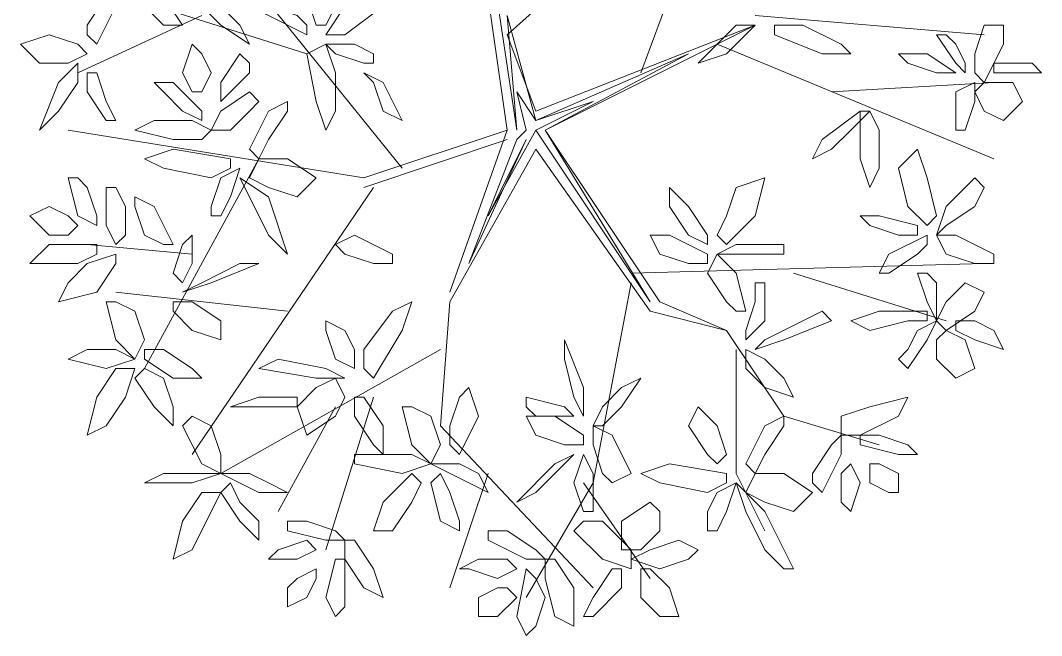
# Model space of a CAD drawing. Header units: millimetres. Extents: x 2576 to 2719, y 1757 to 1977.
# Drawn here: x 2667.546 to 2670.568, y 1812.132 to 1813.953 of the extents above; entities that cross this region are included whole.
import ezdxf

# ---------------------------------------------------------------- set-up
doc = ezdxf.new("R2010")
doc.units = ezdxf.units.MM
doc.layers.add('PDF_0', color=7, linetype='Continuous')

msp = doc.modelspace()

# ---------------------------------------------------------------- linework, layer by layer
at = {"layer": 'PDF_0', "lineweight": 9}
for points in [[(2669.3815, 1813.7977), (2669.7486, 1814.7861)], [(2668.9862, 1813.6283), (2668.9014, 1814.2213), (2668.3367, 1814.7579)], [(2668.6755, 1813.5153), (2667.9695, 1814.3908)], [(2668.9297, 1814.1931), (2669.0144, 1813.6283), (2668.9862, 1813.9672), (2669.0709, 1813.6565), (2669.5227, 1813.8542), (2669.0991, 1813.6283), (2669.7204, 1813.9389), (2669.0709, 1813.6848), (2668.9862, 1813.9107), (2669.5227, 1814.3908)], [(2668.3931, 1813.8542), (2667.7719, 1814.0519)], [(2668.0825, 1813.9672), (2667.7154, 1813.7977)], [(2669.7204, 1813.9672), (2670.3981, 1813.9107)], [(2669.6074, 1813.8824), (2670.4264, 1813.5436)], [(2669.0709, 1813.6283), (2668.9297, 1813.3741), (2669.0426, 1813.6), (2668.8732, 1813.2329), (2669.0144, 1813.6), (2669.0426, 1813.6283), (2669.0144, 1813.7412), (2669.0709, 1813.6565), (2669.2403, 1813.713), (2669.0709, 1813.6283), (2669.4098, 1813.12), (2669.0991, 1813.6283), (2669.438, 1813.12), (2669.6357, 1813.0352)], [(2669.9463, 1813.7412), (2670.4264, 1813.7695)], [(2668.8167, 1813.1482), (2668.9862, 1813.6283), (2668.5626, 1813.4871), (2667.6871, 1813.6283)], [(2668.9862, 1813.6), (2668.5626, 1813.4588)], [(2670.0875, 1812.6964), (2669.8051, 1812.7811), (2669.6357, 1813.0352), (2669.4098, 1813.0917), (2669.0709, 1813.5718), (2668.8167, 1813.12), (2668.7885, 1812.7529), (2669.2403, 1812.2728)], [(2668.2519, 1813.5436), (2667.9131, 1812.9223)], [(2668.5908, 1813.4588), (2668.0543, 1812.6681)], [(2668.0543, 1813.2612), (2667.7436, 1813.2894)], [(2669.3533, 1813.2047), (2670.3981, 1813.2329)], [(2669.8334, 1813.2047), (2670.2852, 1813.0635)], [(2669.3533, 1813.1764), (2669.2403, 1812.5834), (2669.0426, 1812.2445)], [(2668.3367, 1813.0917), (2667.8283, 1813.1482)], [(2668.7885, 1812.9788), (2668.139, 1812.6117)], [(2669.6639, 1812.9788), (2669.6639, 1812.6117), (2669.7486, 1812.4422)], [(2668.5908, 1812.8376), (2668.4496, 1812.3857)], [(2668.4779, 1812.8093), (2668.3084, 1812.4987)], [(2668.9297, 1812.6117), (2668.8167, 1812.2728)], [(2669.2121, 1812.5834), (2669.4098, 1812.301)]]:
    msp.add_lwpolyline(points, dxfattribs=at)
for points in [[(2668.4496, 1813.9389), (2668.4214, 1813.9389), (2668.3931, 1814.0236), (2668.4496, 1814.1084), (2668.4779, 1814.0801), (2668.4779, 1813.9954)], [(2668.6191, 1813.9954), (2668.5061, 1813.9107), (2668.4496, 1813.9107), (2668.5061, 1813.9954), (2668.6755, 1814.0801), (2668.6755, 1814.0519)], [(2667.7436, 1813.9389), (2667.8001, 1814.0236), (2667.8283, 1814.0519), (2667.8283, 1813.9954), (2667.7719, 1813.8824), (2667.7436, 1813.9107)], [(2667.8848, 1814.0519), (2667.9131, 1814.0519), (2667.9695, 1814.0236), (2668.026, 1813.9389), (2667.9695, 1813.9389), (2667.9131, 1813.9954)], [(2668.0825, 1814.0236), (2668.0825, 1813.9954), (2668.139, 1813.9389), (2668.2237, 1813.8824), (2668.1955, 1813.9389), (2668.139, 1813.9954)], [(2668.3649, 1813.9672), (2668.2802, 1813.9954), (2668.2237, 1813.9954), (2668.2802, 1813.9672), (2668.3931, 1813.9107), (2668.3931, 1813.9389)], [(2669.6639, 1813.9389), (2669.7204, 1813.9389), (2669.6357, 1813.8542), (2669.551, 1813.826), (2669.5792, 1813.8542)], [(2669.8616, 1813.9389), (2669.9746, 1813.8824), (2670.0028, 1813.8542), (2669.9181, 1813.8542), (2669.7769, 1813.9107), (2669.7769, 1813.9389)], [(2670.3699, 1813.8542), (2670.3981, 1813.9389), (2670.4546, 1813.9389), (2670.4546, 1813.8824), (2670.3981, 1813.7695), (2670.3699, 1813.7977)], [(2667.7436, 1813.8542), (2667.7154, 1813.8824), (2667.6307, 1813.9107), (2667.5459, 1813.8824), (2667.6024, 1813.826), (2667.6871, 1813.826)], [(2670.3134, 1813.8824), (2670.3417, 1813.826), (2670.3417, 1813.7977), (2670.3134, 1813.826), (2670.257, 1813.9107), (2670.2852, 1813.9107)], [(2668.0825, 1813.7412), (2668.0543, 1813.7412), (2668.026, 1813.7977), (2668.0543, 1813.8824), (2668.0825, 1813.8542), (2668.1107, 1813.7977)], [(2668.4779, 1813.7977), (2668.4779, 1813.6848), (2668.4496, 1813.6283), (2668.4214, 1813.713), (2668.3931, 1813.8542), (2668.4496, 1813.8824)], [(2668.5908, 1813.826), (2668.5908, 1813.8542), (2668.5343, 1813.8824), (2668.4496, 1813.8824), (2668.4779, 1813.8542), (2668.5626, 1813.826)], [(2668.2237, 1813.7977), (2668.1672, 1813.7412), (2668.139, 1813.713), (2668.139, 1813.7695), (2668.1955, 1813.8542), (2668.2237, 1813.826)], [(2670.257, 1813.7977), (2670.3134, 1813.7977), (2670.2287, 1813.8542), (2670.144, 1813.8542), (2670.1722, 1813.826)], [(2667.6589, 1813.6848), (2667.6024, 1813.6283), (2667.6589, 1813.7695), (2667.7154, 1813.826), (2667.7154, 1813.7695)], [(2670.4264, 1813.826), (2670.4264, 1813.7977), (2670.5111, 1813.7977), (2670.5676, 1813.7977), (2670.5393, 1813.826), (2670.4546, 1813.826)], [(2667.8001, 1813.713), (2667.7719, 1813.7977), (2667.7436, 1813.7977), (2667.7436, 1813.7412), (2667.8001, 1813.6565), (2667.8283, 1813.6565)], [(2668.6191, 1813.6848), (2668.6755, 1813.6565), (2668.6191, 1813.7695), (2668.5626, 1813.7977), (2668.5908, 1813.7695)], [(2668.026, 1813.6848), (2667.9695, 1813.7412), (2667.9413, 1813.7695), (2667.9978, 1813.7695), (2668.0825, 1813.6848), (2668.0825, 1813.6565)], [(2668.2237, 1813.6848), (2668.1672, 1813.6283), (2668.1107, 1813.6283), (2668.139, 1813.6848), (2668.2237, 1813.7412), (2668.2519, 1813.713)], [(2670.3134, 1813.6848), (2670.3134, 1813.7412), (2670.3699, 1813.7695), (2670.3699, 1813.713), (2670.3417, 1813.6283), (2670.3134, 1813.6283)], [(2670.3699, 1813.7412), (2670.3981, 1813.7695), (2670.4829, 1813.7695), (2670.5111, 1813.713), (2670.4546, 1813.6565), (2670.3981, 1813.6848)], [(2668.2802, 1813.6), (2668.3367, 1813.6848), (2668.3367, 1813.713), (2668.2802, 1813.6848), (2668.2237, 1813.5718), (2668.2519, 1813.5436)], [(2670.0028, 1813.6283), (2669.9463, 1813.5718), (2669.8898, 1813.5436), (2669.9181, 1813.6), (2670.031, 1813.6848), (2670.0593, 1813.6848)], [(2670.0875, 1813.6283), (2670.0875, 1813.5153), (2670.0593, 1813.4588), (2670.031, 1813.5436), (2670.031, 1813.6848), (2670.0593, 1813.6848)], [(2668.1107, 1813.6283), (2668.0825, 1813.6), (2667.9978, 1813.6), (2667.8848, 1813.6283), (2667.9413, 1813.6565), (2668.0543, 1813.6565)], [(2668.1107, 1813.4871), (2667.9695, 1813.5153), (2667.9131, 1813.5436), (2667.9978, 1813.5718), (2668.1672, 1813.5436), (2668.1672, 1813.5153)], [(2670.2287, 1813.3459), (2670.257, 1813.3741), (2670.2287, 1813.4871), (2670.2005, 1813.5718), (2670.144, 1813.5153), (2670.1722, 1813.4024)], [(2668.2237, 1813.4871), (2668.2519, 1813.5436), (2668.3367, 1813.5436), (2668.4214, 1813.4871), (2668.3649, 1813.4306), (2668.2802, 1813.4588)], [(2668.1107, 1813.3741), (2668.139, 1813.3741), (2668.1672, 1813.4306), (2668.1955, 1813.5153), (2668.139, 1813.4871), (2668.1107, 1813.4024)], [(2667.7436, 1813.4588), (2667.7719, 1813.3741), (2667.7719, 1813.3459), (2667.7154, 1813.3741), (2667.6871, 1813.4871), (2667.7154, 1813.4871)], [(2668.2802, 1813.3176), (2668.3367, 1813.2612), (2668.2802, 1813.4306), (2668.1955, 1813.4871), (2668.2237, 1813.4306)], [(2669.6074, 1813.3176), (2669.6357, 1813.2894), (2669.7204, 1813.3741), (2669.7486, 1813.4871), (2669.6639, 1813.4588), (2669.6357, 1813.3741)], [(2670.3699, 1813.4024), (2670.2852, 1813.3459), (2670.257, 1813.3176), (2670.2852, 1813.4024), (2670.3699, 1813.4871), (2670.3981, 1813.4588)], [(2667.8566, 1813.4024), (2667.8566, 1813.3176), (2667.8283, 1813.2894), (2667.8001, 1813.3459), (2667.8001, 1813.4588), (2667.8283, 1813.4588)], [(2669.5227, 1813.3176), (2669.4662, 1813.4024), (2669.4662, 1813.4588), (2669.5227, 1813.4024), (2669.5792, 1813.3176), (2669.5792, 1813.2894)], [(2667.9131, 1813.3176), (2667.8848, 1813.4024), (2667.8848, 1813.4306), (2667.9413, 1813.4024), (2667.9978, 1813.2894), (2667.9695, 1813.2894)], [(2667.7154, 1813.3459), (2667.6871, 1813.3176), (2667.6307, 1813.3176), (2667.5742, 1813.3741), (2667.6307, 1813.4024), (2667.6871, 1813.3741)], [(2670.144, 1813.3176), (2670.0593, 1813.3459), (2670.031, 1813.3741), (2670.0875, 1813.3741), (2670.2005, 1813.3459), (2670.2005, 1813.3176)], [(2667.7154, 1813.2329), (2667.6307, 1813.2329), (2667.5742, 1813.2329), (2667.6307, 1813.2894), (2667.7719, 1813.2894), (2667.7719, 1813.2612)], [(2668.026, 1813.2894), (2668.0543, 1813.3176), (2668.0543, 1813.2329), (2668.026, 1813.1764), (2667.9978, 1813.2047)], [(2668.5908, 1813.2329), (2668.5061, 1813.2612), (2668.4779, 1813.2894), (2668.5343, 1813.3176), (2668.6473, 1813.2612), (2668.6473, 1813.2329)], [(2669.5227, 1813.2329), (2669.438, 1813.2612), (2669.4098, 1813.3176), (2669.4662, 1813.3176), (2669.5792, 1813.2612), (2669.5792, 1813.2329)], [(2669.7486, 1813.2612), (2669.6639, 1813.2612), (2669.6074, 1813.2612), (2669.6639, 1813.2894), (2669.8051, 1813.2894), (2669.8051, 1813.2612)], [(2670.2005, 1813.2612), (2670.1158, 1813.2047), (2670.0875, 1813.2047), (2670.1158, 1813.2612), (2670.2287, 1813.3176), (2670.2287, 1813.2894)], [(2670.3699, 1813.2329), (2670.2852, 1813.2612), (2670.257, 1813.3176), (2670.3134, 1813.3176), (2670.4264, 1813.2612), (2670.4264, 1813.2329)], [(2667.8283, 1813.2612), (2667.8283, 1813.2329), (2667.7719, 1813.1482), (2667.6589, 1813.12), (2667.6871, 1813.1764), (2667.7436, 1813.2329)], [(2669.6357, 1813.12), (2669.5792, 1813.2047), (2669.6074, 1813.2612), (2669.6639, 1813.2047), (2669.6922, 1813.0917), (2669.6639, 1813.0917)], [(2668.1955, 1813.2329), (2668.2519, 1813.2329), (2668.1107, 1813.1764), (2668.026, 1813.1482), (2668.0825, 1813.1764)], [(2670.257, 1813.1764), (2670.257, 1813.0917), (2670.257, 1813.0635), (2670.2287, 1813.12), (2670.2005, 1813.2047), (2670.2287, 1813.2047)], [(2669.7204, 1813.12), (2669.6922, 1813.0352), (2669.6922, 1813.007), (2669.7486, 1813.0635), (2669.7486, 1813.1764), (2669.7204, 1813.1764)], [(2670.2852, 1813.12), (2670.3417, 1813.1764), (2670.3981, 1813.1482), (2670.3699, 1813.0917), (2670.2852, 1813.0352), (2670.257, 1813.0635)], [(2667.8848, 1813.0917), (2667.9131, 1813.007), (2667.8848, 1812.9505), (2667.8283, 1813.007), (2667.8001, 1813.12), (2667.8283, 1813.12)], [(2667.9978, 1813.12), (2667.9978, 1813.0917), (2668.0543, 1813.0352), (2668.139, 1813.007), (2668.139, 1813.0635), (2668.0543, 1813.12)], [(2668.5626, 1812.9788), (2668.6473, 1813.0917), (2668.7038, 1813.12), (2668.6755, 1813.0352), (2668.5908, 1812.8941), (2668.5626, 1812.9223)], [(2669.8616, 1813.0635), (2669.7486, 1813.007), (2669.7204, 1812.9788), (2669.8051, 1813.007), (2669.9463, 1813.0635), (2669.9181, 1813.0917)], [(2670.1722, 1813.0635), (2670.0593, 1813.0352), (2670.0028, 1813.0635), (2670.0875, 1813.0917), (2670.2287, 1813.0917), (2670.2287, 1813.0635)], [(2668.4496, 1813.0635), (2668.4496, 1813.0352), (2668.4779, 1812.9505), (2668.5343, 1812.9223), (2668.5343, 1812.9788), (2668.5061, 1813.0352)], [(2670.1722, 1812.9788), (2670.2005, 1813.0352), (2670.257, 1813.0635), (2670.2287, 1813.007), (2670.1722, 1812.9223), (2670.144, 1812.9505)], [(2670.3134, 1813.0635), (2670.3134, 1813.0352), (2670.3699, 1813.007), (2670.4546, 1812.9788), (2670.4264, 1813.0352), (2670.3699, 1813.0635)], [(2670.257, 1813.007), (2670.2852, 1813.0352), (2670.3417, 1813.007), (2670.3699, 1812.9223), (2670.3134, 1812.8941), (2670.257, 1812.9505)], [(2669.1556, 1812.9505), (2669.1556, 1813.007), (2669.2121, 1812.8658), (2669.2121, 1812.7811), (2669.1838, 1812.8376)], [(2667.7436, 1812.9788), (2667.6871, 1812.9505), (2667.8001, 1812.9223), (2667.8848, 1812.9505), (2667.8283, 1812.9788)], [(2667.9695, 1812.9788), (2668.0543, 1812.9223), (2668.0825, 1812.8941), (2667.9978, 1812.8941), (2667.9131, 1812.9505), (2667.9131, 1812.9788)], [(2669.6922, 1812.9788), (2669.6922, 1812.9223), (2669.7486, 1812.8658), (2669.8334, 1812.8376), (2669.8051, 1812.8941), (2669.7486, 1812.9505)], [(2668.3084, 1812.9505), (2668.2519, 1812.9223), (2668.4214, 1812.8941), (2668.5061, 1812.8941), (2668.4496, 1812.9223)], [(2667.8848, 1812.9223), (2667.8283, 1812.9223), (2667.7719, 1812.8376), (2667.7436, 1812.7246), (2667.8001, 1812.7529), (2667.8566, 1812.8376)], [(2667.9695, 1812.8941), (2667.9978, 1812.8093), (2667.9978, 1812.7529), (2667.9413, 1812.8093), (2667.8848, 1812.8941), (2667.9131, 1812.9223)], [(2668.4779, 1812.8941), (2668.5061, 1812.8376), (2668.4779, 1812.7811), (2668.3931, 1812.7246), (2668.3649, 1812.8093), (2668.4214, 1812.8658)], [(2668.8167, 1812.7529), (2668.845, 1812.8376), (2668.8732, 1812.8658), (2668.9014, 1812.7811), (2668.845, 1812.6681), (2668.8167, 1812.6964)], [(2669.2403, 1812.7529), (2669.2686, 1812.7529), (2669.325, 1812.8093), (2669.3815, 1812.8941), (2669.325, 1812.8658), (2669.2686, 1812.8093)], [(2668.3084, 1812.8093), (2668.2237, 1812.8093), (2668.1672, 1812.8093), (2668.2519, 1812.8376), (2668.3649, 1812.8376), (2668.3649, 1812.8093)], [(2668.5343, 1812.7811), (2668.5908, 1812.6964), (2668.6191, 1812.6681), (2668.6191, 1812.7529), (2668.5626, 1812.8376), (2668.5343, 1812.8376)], [(2669.0709, 1812.7811), (2669.1556, 1812.7811), (2669.1838, 1812.7811), (2669.1556, 1812.8093), (2669.0426, 1812.8376), (2669.0426, 1812.8093)], [(2669.9746, 1812.7246), (2669.9746, 1812.7811), (2670.0593, 1812.8093), (2670.1722, 1812.8376), (2670.144, 1812.7811), (2670.031, 1812.7246)], [(2668.7602, 1812.7811), (2668.7885, 1812.6964), (2668.7602, 1812.6399), (2668.7038, 1812.6964), (2668.6755, 1812.8093), (2668.7038, 1812.8093)], [(2669.5792, 1812.6681), (2669.5227, 1812.7529), (2669.551, 1812.8093), (2669.6074, 1812.7529), (2669.6357, 1812.6681), (2669.6074, 1812.6399)], [(2668.1107, 1812.7529), (2668.139, 1812.6681), (2668.139, 1812.6117), (2668.0825, 1812.6399), (2668.026, 1812.7529), (2668.0543, 1812.7811)], [(2669.2121, 1812.6964), (2669.2121, 1812.7246), (2669.1274, 1812.7811), (2669.0426, 1812.7811), (2669.0709, 1812.7246), (2669.1556, 1812.6964)], [(2669.7486, 1812.6681), (2669.8051, 1812.7529), (2669.8051, 1812.7811), (2669.7486, 1812.7529), (2669.6922, 1812.6399), (2669.7204, 1812.6117)], [(2669.2686, 1812.6117), (2669.2403, 1812.6964), (2669.2403, 1812.7529), (2669.2968, 1812.7246), (2669.3533, 1812.6117), (2669.2968, 1812.5834)], [(2669.8898, 1812.6117), (2669.9463, 1812.6964), (2669.9746, 1812.7246), (2669.9746, 1812.6681), (2669.9181, 1812.5552), (2669.8898, 1812.5834)], [(2670.0875, 1812.7246), (2670.1722, 1812.6964), (2670.2005, 1812.6681), (2670.144, 1812.6681), (2670.031, 1812.6964), (2670.031, 1812.7246)], [(2668.6191, 1812.6681), (2668.7038, 1812.6681), (2668.7602, 1812.6399), (2668.6755, 1812.6117), (2668.5343, 1812.6399), (2668.5343, 1812.6681)], [(2669.0709, 1812.5552), (2669.0144, 1812.5269), (2669.1274, 1812.6399), (2669.1838, 1812.6681), (2669.1556, 1812.6399)], [(2669.2403, 1812.5552), (2669.2403, 1812.6117), (2669.2121, 1812.6681), (2669.1838, 1812.5834), (2669.2121, 1812.4987), (2669.2403, 1812.4987)], [(2668.845, 1812.6399), (2668.9014, 1812.6117), (2668.9297, 1812.5552), (2668.8732, 1812.5834), (2668.7602, 1812.6399), (2668.7885, 1812.6399)], [(2669.5792, 1812.5552), (2669.438, 1812.5834), (2669.3815, 1812.6117), (2669.4662, 1812.6399), (2669.6357, 1812.6117), (2669.6357, 1812.5834)], [(2669.9746, 1812.5269), (2670.0028, 1812.4987), (2670.031, 1812.5834), (2670.0028, 1812.6399), (2669.9746, 1812.6117)], [(2670.0593, 1812.6399), (2670.0875, 1812.6399), (2670.144, 1812.6117), (2670.144, 1812.5552), (2670.1158, 1812.5552), (2670.0593, 1812.5834)], [(2667.9695, 1812.6117), (2668.0825, 1812.6117), (2668.139, 1812.6117), (2668.0543, 1812.5834), (2667.9413, 1812.5834), (2667.9131, 1812.5834)], [(2668.2237, 1812.6117), (2668.2802, 1812.5834), (2668.3367, 1812.5552), (2668.2519, 1812.5552), (2668.139, 1812.6117), (2668.1672, 1812.6117)], [(2668.732, 1812.5834), (2668.7038, 1812.6117), (2668.6191, 1812.5269), (2668.5908, 1812.4422), (2668.6473, 1812.4422), (2668.7038, 1812.5269)], [(2668.8167, 1812.5552), (2668.845, 1812.4705), (2668.845, 1812.4422), (2668.7885, 1812.4705), (2668.7602, 1812.5834), (2668.7885, 1812.6117)], [(2669.6922, 1812.5552), (2669.7204, 1812.6117), (2669.8051, 1812.6117), (2669.8898, 1812.5552), (2669.8334, 1812.4987), (2669.7486, 1812.5269)], [(2668.1955, 1812.5269), (2668.2519, 1812.4705), (2668.2519, 1812.414), (2668.1955, 1812.4705), (2668.139, 1812.5552), (2668.1672, 1812.5834)], [(2669.5792, 1812.4422), (2669.6074, 1812.4422), (2669.6357, 1812.4987), (2669.6639, 1812.5834), (2669.6074, 1812.5552), (2669.5792, 1812.4987)], [(2669.7486, 1812.3857), (2669.6922, 1812.4987), (2669.6639, 1812.5834), (2669.7486, 1812.4987), (2669.8334, 1812.3293), (2669.8051, 1812.3293)], [(2668.139, 1812.5552), (2668.0825, 1812.5552), (2668.026, 1812.4705), (2667.9978, 1812.3575), (2668.0543, 1812.3857), (2668.1107, 1812.4987)], [(2669.438, 1812.4422), (2669.3815, 1812.3857), (2669.325, 1812.3857), (2669.325, 1812.4705), (2669.4098, 1812.5269), (2669.438, 1812.4987)], [(2668.3931, 1812.4705), (2668.4779, 1812.4422), (2668.5061, 1812.414), (2668.4496, 1812.414), (2668.3367, 1812.4422), (2668.3367, 1812.4705)], [(2668.9862, 1812.4422), (2669.0709, 1812.3857), (2669.0991, 1812.3575), (2669.0426, 1812.3575), (2668.9297, 1812.414), (2668.9297, 1812.4422)], [(2669.2686, 1812.4705), (2669.3533, 1812.3857), (2669.3533, 1812.3293), (2669.2686, 1812.3575), (2669.1838, 1812.4422), (2669.2121, 1812.4705)], [(2668.3084, 1812.3857), (2668.2802, 1812.3575), (2668.3649, 1812.3575), (2668.4214, 1812.3857), (2668.3931, 1812.414)], [(2668.5061, 1812.414), (2668.5343, 1812.414), (2668.5908, 1812.3293), (2668.6191, 1812.2445), (2668.5626, 1812.2728), (2668.5061, 1812.3575)], [(2669.551, 1812.3857), (2669.5227, 1812.3575), (2669.438, 1812.3293), (2669.3533, 1812.3575), (2669.4098, 1812.3857), (2669.4945, 1812.414)], [(2668.5061, 1812.3293), (2668.5061, 1812.2163), (2668.4779, 1812.1881), (2668.4496, 1812.2445), (2668.4779, 1812.3575), (2668.5061, 1812.3575)], [(2668.9014, 1812.3575), (2668.9862, 1812.3575), (2669.0144, 1812.3293), (2668.9579, 1812.301), (2668.8732, 1812.3293), (2668.845, 1812.3293)], [(2669.0991, 1812.3575), (2669.1274, 1812.3575), (2669.1838, 1812.2728), (2669.1838, 1812.1598), (2669.1274, 1812.1881), (2669.0991, 1812.301)], [(2668.4214, 1812.3293), (2668.4214, 1812.301), (2668.3931, 1812.2445), (2668.3367, 1812.2163), (2668.3367, 1812.2728), (2668.3649, 1812.301)], [(2669.0991, 1812.2445), (2669.0709, 1812.1598), (2669.0426, 1812.1316), (2669.0144, 1812.1881), (2669.0426, 1812.3293), (2669.0709, 1812.301)], [(2669.2403, 1812.2445), (2669.2968, 1812.3293), (2669.325, 1812.3293), (2669.325, 1812.2728), (2669.2403, 1812.1881), (2669.2121, 1812.1881)], [(2669.3815, 1812.3293), (2669.4098, 1812.3293), (2669.4662, 1812.2728), (2669.4945, 1812.1881), (2669.438, 1812.1881), (2669.3815, 1812.2445)], [(2668.9862, 1812.2728), (2669.0144, 1812.2445), (2668.9579, 1812.1881), (2668.9014, 1812.1881), (2668.9014, 1812.2445), (2668.9579, 1812.2728)]]:
    msp.add_lwpolyline(points, close=True, dxfattribs=at)

doc.saveas('drawing.dxf')
